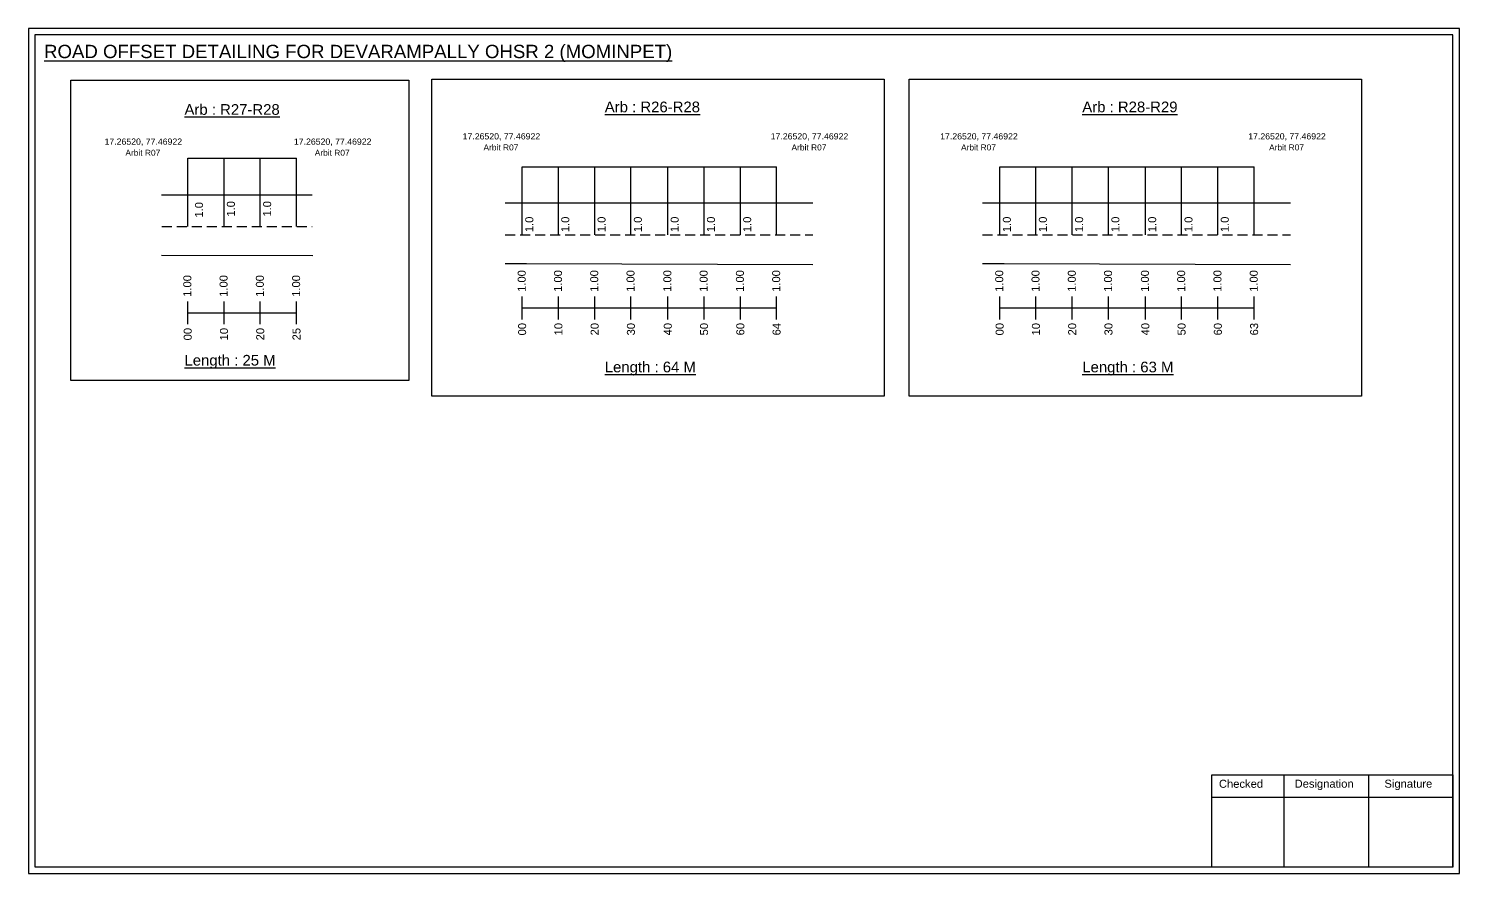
# Model space of a CAD drawing. Header units: inches. Extents: x 264 to 4896, y 229 to 3306.
# Drawn here: x 4360 to 4896, y 231 to 548 of the extents above; entities that cross this region are included whole.
import ezdxf

# ---------------------------------------------------------------- set-up
doc = ezdxf.new("R2010")
doc.units = ezdxf.units.IN
doc.header["$MEASUREMENT"] = 0
doc.linetypes.add('DASHED2', pattern=[0.375, 0.25, -0.125])
doc.layers.add('PDF_Geometry', color=7, linetype='Continuous')
doc.layers.add('PDF_Text', color=5, linetype='Continuous')
doc.styles.add('PDF Arial', font='arial.ttf')
doc.styles.get("Standard").update_dxf_attribs({"font": 'arial.ttf'})

msp = doc.modelspace()

# ---------------------------------------------------------------- linework, layer by layer
at = {"color": 5}
for p, q in [((4419.34, 499.27), (4460.14, 499.27)), ((4544.73, 496.12), (4640.15, 496.12)), ((4723.79, 496.12), (4819.21, 496.12))]:
    msp.add_line(p, q, dxfattribs=at)
for p, q in [((4419.34, 473.73), (4419.34, 499.27)), ((4432.94, 473.73), (4432.94, 499.27)), ((4446.54, 473.73), (4446.54, 499.27)), ((4460.14, 473.73), (4460.14, 499.27)), ((4544.73, 470.59), (4544.73, 496.12)), ((4558.33, 470.59), (4558.33, 496.12)), ((4571.93, 470.59), (4571.93, 496.12)), ((4585.53, 470.59), (4585.53, 496.12)), ((4599.35, 470.59), (4599.35, 496.12)), ((4612.95, 470.59), (4612.95, 496.12)), ((4626.55, 470.59), (4626.55, 496.12)), ((4640.15, 470.59), (4640.15, 496.12)), ((4723.79, 470.59), (4723.79, 496.12)), ((4737.39, 470.59), (4737.39, 496.12)), ((4750.99, 470.59), (4750.99, 496.12)), ((4764.59, 470.59), (4764.59, 496.12)), ((4778.41, 470.59), (4778.41, 496.12)), ((4792.01, 470.59), (4792.01, 496.12)), ((4805.61, 470.59), (4805.61, 496.12)), ((4819.21, 470.59), (4819.21, 496.12)), ((4409.5, 485.62), (4465.99, 485.62)), ((4653.75, 482.47), (4538.32, 482.47)), ((4832.81, 482.47), (4717.38, 482.47)), ((4409.5, 462.93), (4466.21, 462.8)), ((4538.32, 459.78), (4546.38, 459.78)), ((4546.38, 459.78), (4653.75, 459.49)), ((4717.38, 459.78), (4725.44, 459.78)), ((4725.44, 459.78), (4832.81, 459.49))]:
    msp.add_line(p, q)
at = {"linetype": 'DASHED2', "ltscale": 15}
for p, q in [((4409.65, 473.73), (4465.99, 473.73)), ((4538.32, 470.59), (4653.75, 470.59)), ((4717.38, 470.59), (4832.81, 470.59))]:
    msp.add_line(p, q, dxfattribs=at)
at = {"color": 217, "true_color": 0x93278f}
for p, q in [((4419.34, 437.03), (4419.34, 445.59)), ((4432.94, 437.03), (4432.94, 445.59)), ((4446.54, 437.03), (4446.54, 445.59)), ((4460.14, 437.03), (4460.14, 445.59)), ((4544.73, 438.89), (4544.73, 447.45)), ((4558.33, 438.89), (4558.33, 447.45)), ((4571.93, 438.89), (4571.93, 447.45)), ((4585.53, 438.89), (4585.53, 447.45)), ((4599.35, 438.89), (4599.35, 447.45)), ((4612.95, 438.89), (4612.95, 447.45)), ((4626.55, 438.89), (4626.55, 447.45)), ((4640.15, 438.89), (4640.15, 447.45)), ((4723.79, 438.89), (4723.79, 447.45)), ((4737.39, 438.89), (4737.39, 447.45)), ((4750.99, 438.89), (4750.99, 447.45)), ((4764.59, 438.89), (4764.59, 447.45)), ((4778.41, 438.89), (4778.41, 447.45)), ((4792.01, 438.89), (4792.01, 447.45)), ((4805.61, 438.89), (4805.61, 447.45)), ((4819.21, 438.89), (4819.21, 447.45)), ((4419.34, 441.3), (4460.14, 441.31)), ((4544.73, 443.16), (4640.15, 443.22)), ((4723.79, 443.16), (4819.21, 443.22))]:
    msp.add_line(p, q, dxfattribs=at)
for points in [[(4375.48, 528.59), (4502.23, 528.59), (4502.23, 415.91), (4375.48, 415.91)], [(4510.8, 528.96), (4680.42, 528.96), (4680.42, 410.13), (4510.8, 410.13)], [(4689.86, 528.96), (4859.48, 528.96), (4859.48, 410.13), (4689.86, 410.13)]]:
    msp.add_lwpolyline(points, close=True)
at = {"layer": 'PDF_Geometry'}
for points in [[(4359.67, 547.89), (4359.67, 231.18), (4896.14, 231.18), (4896.14, 547.89)], [(4362, 545.56), (4362, 233.6), (4893.72, 233.6), (4893.72, 545.56)]]:
    msp.add_lwpolyline(points, close=True, dxfattribs=at)
at = {"layer": 'PDF_Geometry', "color": 242, "true_color": 0xcc1f26}
msp.add_lwpolyline([(4893.72, 233.5), (4803.38, 233.5), (4803.38, 268.12), (4893.72, 268.12)], close=True, dxfattribs=at)
for points in [[(4830.36, 268.12), (4830.36, 233.5)], [(4862.09, 268.12), (4862.09, 233.5)], [(4803.38, 259.74), (4893.72, 259.74)]]:
    msp.add_lwpolyline(points, dxfattribs=at)

# ---------------------------------------------------------------- texts
at = {"color": 242, "true_color": 0xcd2027}
for s, height, p in [('%%UROAD OFFSET DETAILING FOR DEVARAMPALLY OHSR 2 (MOMINPET)', 5, (4365.45, 536.82)), ('%%UArb : R26-R28', 4, (4575.7, 516.53)), ('%%UArb : R28-R29', 4, (4754.75, 516.53)), ('%%UArb : R27-R28', 4, (4418.12, 515.57)), ('%%ULength : 25 M', 4, (4418.12, 421.57)), ('%%ULength : 64 M', 4, (4575.7, 419.03)), ('%%ULength : 63 M', 4, (4754.75, 419.03))]:
    msp.add_text(s, height=height, dxfattribs=at).set_placement(p)
at = {"color": 5}
for s, height, p in [('17.26520, 77.46922', 2.34, (4388.14, 504.35)), ('17.26520, 77.46922', 2.34, (4459.14, 504.35)), ('17.26520, 77.46922', 2.34, (4522.41, 506.34)), ('Arbit R07', 2.246, (4530.23, 502.22)), ('17.26520, 77.46922', 2.34, (4637.91, 506.34)), ('Arbit R07', 2.246, (4645.73, 502.22)), ('17.26520, 77.46922', 2.34, (4701.47, 506.34)), ('Arbit R07', 2.246, (4709.29, 502.22)), ('17.26520, 77.46922', 2.34, (4816.97, 506.34)), ('Arbit R07', 2.246, (4824.79, 502.22)), ('Arbit R07', 2.246, (4395.96, 500.22)), ('Arbit R07', 2.246, (4466.96, 500.22))]:
    msp.add_text(s, height=height, dxfattribs=at).set_placement(p)
for p in [(4437.01, 477.41), (4450.61, 477.41), (4425.05, 477.04), (4548.91, 471.58), (4562.4, 471.58), (4576, 471.58), (4589.6, 471.58), (4603.41, 471.58), (4617.01, 471.58), (4630.61, 471.58), (4727.96, 471.58), (4741.46, 471.58), (4755.06, 471.58), (4768.66, 471.58), (4782.47, 471.58), (4796.07, 471.58), (4809.67, 471.58)]:
    msp.add_text('1.0', height=3, rotation=90).set_placement(p)
at = {"color": 217, "true_color": 0x93278f}
for s, p in [('1.00', (4546.06, 449.19)), ('1.00', (4559.66, 449.19)), ('1.00', (4573.26, 449.19)), ('1.00', (4586.86, 449.19)), ('1.00', (4600.67, 449.19)), ('1.00', (4614.27, 449.19)), ('1.00', (4627.87, 449.19)), ('1.00', (4641.47, 449.19)), ('1.00', (4725.11, 449.19)), ('1.00', (4738.71, 449.19)), ('1.00', (4752.31, 449.19)), ('1.00', (4765.91, 449.19)), ('1.00', (4779.73, 449.19)), ('1.00', (4793.33, 449.19)), ('1.00', (4806.93, 449.19)), ('1.00', (4820.53, 449.19)), ('1.00', (4420.67, 447.33)), ('1.00', (4434.27, 447.33)), ('1.00', (4447.87, 447.33)), ('1.00', (4461.47, 447.33)), ('00', (4420.82, 431.01)), ('10', (4434.42, 431.01)), ('20', (4448.02, 431.01)), ('25', (4461.62, 431.01)), ('00', (4546.21, 432.87)), ('10', (4559.81, 432.87)), ('20', (4573.41, 432.87)), ('30', (4587.01, 432.87)), ('40', (4600.82, 432.87)), ('50', (4614.42, 432.87)), ('60', (4628.02, 432.87)), ('64', (4641.62, 432.87)), ('00', (4725.26, 432.87)), ('10', (4738.86, 432.87)), ('20', (4752.46, 432.87)), ('30', (4766.06, 432.87)), ('40', (4779.88, 432.87)), ('50', (4793.48, 432.87)), ('60', (4807.08, 432.87)), ('63', (4820.68, 432.87))]:
    msp.add_text(s, height=3, rotation=90, dxfattribs=at).set_placement(p)
at = {"layer": 'PDF_Text', "color": 7, "attachment_point": 7, "style": 'PDF Arial'}
for s, insert, char_height in [('Checked', (4805.99, 263.23), 3.001), ('Designation', (4834.36, 262.4), 3.0006), ('Signature', (4868.05, 262.4), 3.001)]:
    msp.add_mtext(s, dxfattribs=dict(at, insert=insert, char_height=char_height))

doc.saveas('drawing.dxf')
